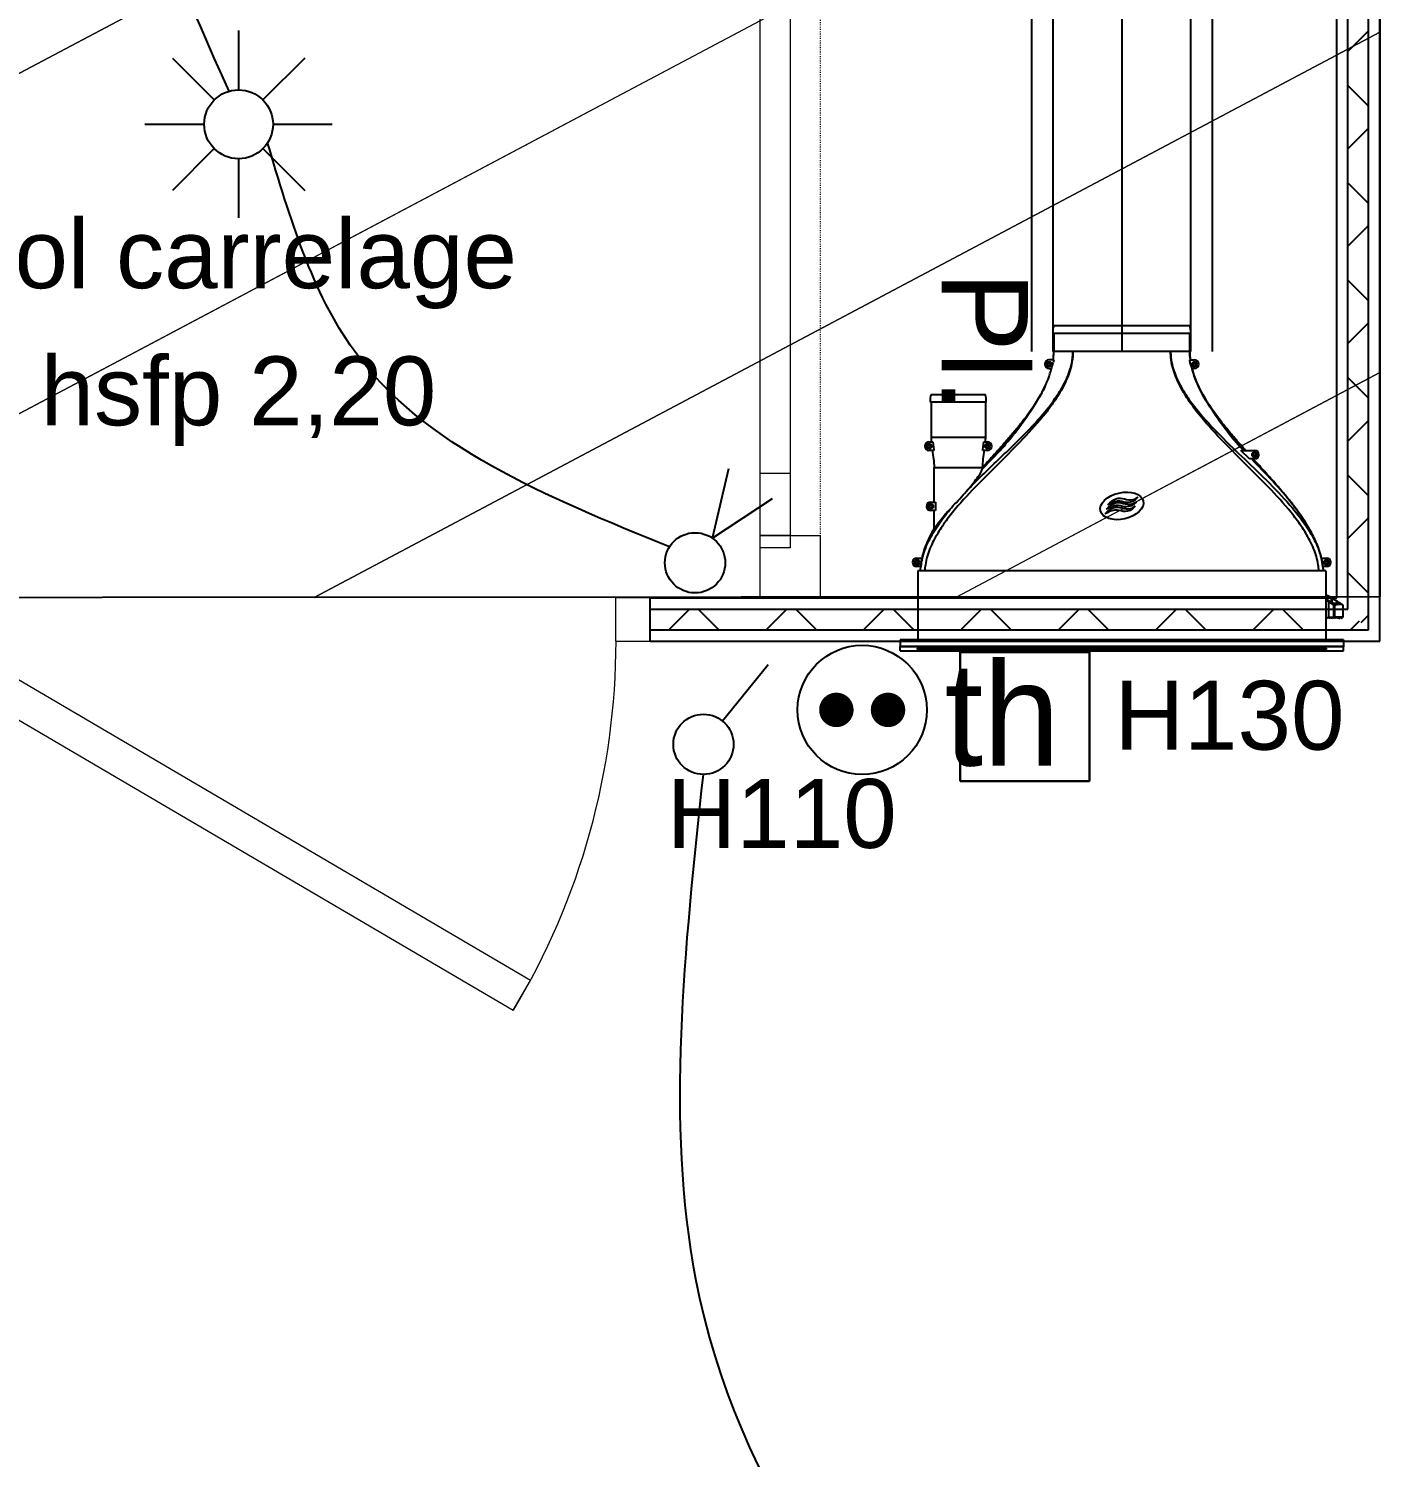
# Model space of a CAD drawing. Header units: millimetres. Extents: x 522027 to 600964, y -380282 to -298602.
# Drawn here: x 568730 to 570315, y -347529 to -345870 of the extents above; entities that cross this region are included whole.
import ezdxf

# ---------------------------------------------------------------- set-up
doc = ezdxf.new("R2010")
doc.units = ezdxf.units.MM
doc.set_wipeout_variables(frame=1)
doc.linetypes.add('Style de ligne -5', pattern=[0.20828, 0.069425, -0.138855])
for name, color, linetype in [('3-BAT C-Niveau -2', 7, 'Continuous'), ('prlm-CHAUFF', 4, 'Continuous'), ('prlm-ELEC-CFA', 1, 'Continuous')]:
    doc.layers.add(name, color=color, linetype=linetype)
doc.layers.add('faux plafond', color=9, linetype='Continuous', lineweight=15)
doc.layers.add('prlm-ELEC-CFO', color=1, linetype='Continuous', lineweight=25)
doc.styles.add('Arial', font='arial.ttf')
doc.styles.add('Helvetica', font='arial.ttf')
doc.styles.add('prlm-elec-cfa', font='comic.ttf', dxfattribs={"height": 12})

# ---------------------------------------------------------------- blocks, each defined once
blk = doc.blocks.new('Groupe-72-1')
at = {"color": 7, "linetype": 'Style de ligne -5', "lineweight": 5, "flags": 128}
blk.add_lwpolyline([(15447.95, -46875.25), (15417.19, -46712.82), (15424.07, -46711.52), (15454.83, -46873.95)], close=True, dxfattribs=at)
at = {"color": 7, "linetype": 'Continuous', "lineweight": 18, "flags": 128}
for points in [[(15446.87, -46869.52), (15433.92, -46801.15), (15437.36, -46800.5), (15450.31, -46868.87)], [(15446.6, -46868.13), (15445.26, -46861.02), (15448.7, -46860.37), (15450.04, -46867.48)], [(15447.95, -46875.25), (15446.6, -46868.13), (15453.48, -46866.82), (15454.83, -46873.95)]]:
    blk.add_lwpolyline(points, close=True, dxfattribs=at)
blk = doc.blocks.new('xi.PCHD')
at = {"color": 0, "lineweight": 5}
blk.add_wipeout([(-7.5, -7.5), (7.5, -7.5), (7.5, 7.5), (-7.5, 7.5)], dxfattribs=at).dxf.layer = 'prlm-ELEC-CFO'
at = {"layer": 'prlm-ELEC-CFO', "color": 0, "linetype": 'ByBlock', "lineweight": 5, "const_width": 2}
for points in [[(-4, 0, 1), (-2, 0, 1)], [(2, 0, 1), (4, 0, 1)]]:
    blk.add_lwpolyline(points, format="xyb", close=True, dxfattribs=at)
at = {"layer": 'prlm-ELEC-CFO', "color": 0, "linetype": 'ByBlock', "lineweight": -2}
blk.add_circle((0, 0), 7.5, dxfattribs=at)
blk = doc.blocks.new('xi.SA')
at = {"layer": 'prlm-ELEC-CFO', "color": 0}
blk.add_lwpolyline([(0.2, -1.28), (5.5, 5.28)], dxfattribs=at)
blk.add_circle((-2, -4), 3.5, dxfattribs=at)
blk = doc.blocks.new('xi.VV')
at = {"layer": 'prlm-ELEC-CFO', "color": 0}
blk.add_lwpolyline([(6.95, 3.42), (0.01, -1.13), (1.91, 6.95)], dxfattribs=at)
blk.add_circle((-2, -4), 3.5, dxfattribs=at)
blk = doc.blocks.new('xi.SPOT')
at = {"color": 0, "lineweight": 5}
blk.add_wipeout([(-4, 0), (-2.83, -2.83), (0, -4), (2.83, -2.83), (4, 0), (2.83, 2.83), (0, 4), (-2.83, 2.83)], dxfattribs=at).dxf.layer = 'prlm-ELEC-CFO'
at = {"layer": 'prlm-ELEC-CFO', "color": 0, "linetype": 'ByBlock', "lineweight": -2, "flags": 128}
for points in [[(0, 10.88), (0, 4)], [(-7.69, 7.69), (-2.83, 2.83)], [(7.69, 7.69), (2.83, 2.83)], [(-10.88, 0), (-4, 0)], [(4, 0), (10.88, 0)], [(-2.83, -2.83), (-7.69, -7.69)], [(2.83, -2.83), (7.69, -7.69)], [(0, -4), (0, -10.88)]]:
    blk.add_lwpolyline(points, dxfattribs=at)
at = {"layer": 'prlm-ELEC-CFO', "color": 0, "linetype": 'ByBlock', "lineweight": -2}
blk.add_circle((0, 0), 4, dxfattribs=at)

msp = doc.modelspace()

# ---------------------------------------------------------------- hatches: boundary and pattern name
h = msp.add_hatch()
h.set_pattern_fill('02_ISOLANT', color=256, scale=10, angle=90, style=0, pattern_type=2)
h.set_pattern_definition([(134.999993, (505019.33, 142779.7), (-56.568549, -56.568536), []), (224.999993, (505019.33, 142779.7), (-56.568536, 56.568549), [])])
h.paths.add_polyline_path([(570262.6, -346543.9), (570286.6, -346567.9), (570286.6, -344877.7), (570262.6, -344877.7)])
h = msp.add_hatch()
h.set_pattern_fill('02_ISOLANT', color=256, scale=10, angle=-0.0006, style=0, pattern_type=2)
h.set_pattern_definition([(44.999444, (505019.33, 142779.7), (-56.567994, 56.569091), []), (134.999444, (505019.33, 142779.7), (56.569091, 56.567994), [])])
h.paths.add_polyline_path([(569451.8, -346543.9), (569451.8, -346567.9), (570286.6, -346567.9), (570262.6, -346543.9)])
at = {"layer": 'faux plafond'}
h = msp.add_hatch(dxfattribs=at)
h.set_pattern_fill('BA 13', color=256, scale=10, angle=-10.7236, style=0, pattern_type=2)
h.set_pattern_definition([(207.93621, (505019.33, 142779.7), (-142.2261, 319.79952), [])])
h.paths.add_polyline_path([(568279.6, -345043.6), (568279.6, -344229.8), (569629.3, -344229.8), (569629.3, -344877.7), (570299.6, -344877.7), (570299.7, -346529.7), (567330.9, -346531.3), (567330.9, -345045.2)])

# ---------------------------------------------------------------- linework, layer by layer
for p, q in [((570249.6, -346530.9), (570249.6, -344877.7)), ((570249.6, -346530.9), (570249.6, -344877.7)), ((570262.6, -346543.9), (570262.6, -344877.7)), ((570262.6, -346543.9), (570262.6, -344877.7)), ((570286.6, -346567.9), (570286.6, -344877.7)), ((570286.6, -346567.9), (570286.6, -344877.7)), ((570299.6, -346580.9), (570299.6, -344877.7)), ((569451.8, -346530.9), (570249.6, -346530.9)), ((569451.8, -346530.9), (570249.6, -346530.9)), ((569451.8, -346580.9), (569451.8, -346530.9)), ((569451.8, -346543.9), (570262.6, -346543.9)), ((569451.8, -346543.9), (570262.6, -346543.9)), ((569451.8, -346567.9), (570286.6, -346567.9)), ((569451.8, -346567.9), (570286.6, -346567.9)), ((569451.8, -346580.9), (570299.6, -346580.9))]:
    msp.add_line(p, q)
at = {"color": 7, "linetype": 'Continuous', "lineweight": 13}
for p, q in [((569451.8, -346530.9), (569411.8, -346530.9)), ((569411.8, -346530.9), (569411.8, -346580.9)), ((569451.8, -346580.9), (569451.8, -346530.9)), ((569312.9, -346975), (568597, -346555)), ((568576.8, -346589.5), (569292.7, -347009.5)), ((569411.8, -346580.9), (569451.8, -346580.9)), ((569292.7, -347009.5), (569312.9, -346975))]:
    msp.add_line(p, q, dxfattribs=at)
at = {"ltscale": 50.8, "flags": 128}
msp.add_lwpolyline([(568279.6, -345043.6), (568279.6, -344229.8), (569629.3, -344229.8), (569629.3, -344877.7), (570299.6, -344877.7), (570299.7, -346529.7), (567330.9, -346531.3), (567330.9, -345045.2)], close=True, dxfattribs=at)
at = {"color": 7, "linetype": 'Continuous', "lineweight": 5}
msp.add_arc((568581.8, -346580.9), 830.5, 328.9163, 359.9994, dxfattribs=at)
at = {"layer": '3-BAT C-Niveau -2', "ltscale": 50.8, "flags": 128}
msp.add_lwpolyline([(568279.6, -345043.6), (568279.6, -344229.8), (569629.3, -344229.8), (569629.3, -344877.7), (570299.6, -344877.7), (570299.7, -346529.7), (567330.9, -346531.3), (567330.9, -345045.2)], close=True, dxfattribs=at)
at = {"layer": 'faux plafond'}
for p, q in [((570299.6, -345083.5), (567569.5, -346531.2)), ((570299.7, -345478.7), (568315.6, -346530.8)), ((570299.7, -345873.9), (569061.7, -346530.4)), ((570299.7, -346269.1), (569807.7, -346530))]:
    msp.add_line(p, q, dxfattribs=at)
at = {"layer": 'prlm-CHAUFF'}
for p, q in [((570104.9, -345251.5), (570104.9, -346244.5)), ((570079.9, -345276.5), (570079.9, -346244.5)), ((569999.9, -345356.5), (569999.9, -346244.5)), ((569919.9, -345436.5), (569919.9, -346244.5)), ((569894.9, -345461.5), (569894.9, -346244.5))]:
    msp.add_line(p, q, dxfattribs=at)
at = {"layer": 'prlm-CHAUFF', "ltscale": 50}
for p, q in [((569919.9, -346223.5), (570079.9, -346223.5)), ((569920.9, -346214.5), (570078.9, -346214.5)), ((569920.9, -346223.5), (569920.9, -346244.5)), ((569920.9, -346244.5), (569920.9, -346223.5)), ((570078.9, -346223.5), (570078.9, -346244.5)), ((570078.9, -346244.5), (570078.9, -346223.5)), ((569914.8, -346257.9), (569915.8, -346257.9)), ((569914.8, -346259), (569914.8, -346257.9)), ((569920.8, -346254.5), (569915.3, -346254.5)), ((569915.8, -346257.9), (569915.8, -346259)), ((569918.3, -346264.5), (569920.3, -346257.7)), ((569920.8, -346254.5), (569920.3, -346257.7)), ((569943.2, -346244.5), (569920.9, -346244.5)), ((570056.6, -346244.5), (569943.2, -346244.5)), ((570078.9, -346244.5), (570056.6, -346244.5)), ((570079.4, -346257.7), (570078.9, -346254.5)), ((570078.9, -346254.5), (570084.5, -346254.5)), ((570081.5, -346264.5), (570079.4, -346257.7)), ((570084, -346257.9), (570085, -346257.9)), ((570084, -346259), (570084, -346257.9)), ((570085, -346257.9), (570085, -346259)), ((569913.7, -346260), (569913.7, -346259)), ((569913.7, -346259), (569914.8, -346259)), ((569914.8, -346260), (569913.7, -346260)), ((569914.8, -346261), (569914.8, -346260)), ((569915.8, -346261), (569914.8, -346261)), ((569915.3, -346264.5), (569918.3, -346264.5)), ((569915.8, -346259), (569916.9, -346259)), ((569916.9, -346260), (569915.8, -346260)), ((569915.8, -346260), (569915.8, -346261)), ((569916.9, -346259), (569916.9, -346260)), ((570084.5, -346264.5), (570081.5, -346264.5)), ((570082.9, -346260), (570082.9, -346259)), ((570082.9, -346259), (570084, -346259)), ((570084, -346260), (570082.9, -346260)), ((570084, -346261), (570084, -346260)), ((570085, -346261), (570084, -346261)), ((570085, -346259), (570086, -346259)), ((570086, -346260), (570085, -346260)), ((570085, -346260), (570085, -346261)), ((570086, -346259), (570086, -346260)), ((570091.1, -346289.3), (570090.8, -346289.3)), ((569842.4, -346303.5), (569777.4, -346303.5)), ((569778.4, -346294.5), (569841.4, -346294.5)), ((569778.4, -346303.5), (569778.4, -346344.5)), ((569778.4, -346303.5), (569778.4, -346344.5)), ((569841.4, -346303.5), (569841.4, -346344.5)), ((569841.4, -346303.5), (569841.4, -346344.5)), ((569905.8, -346294.7), (569905.8, -346294.7)), ((570093.9, -346294.7), (570093.7, -346294.7)), ((569774.3, -346354), (569775.4, -346354)), ((569774.3, -346355), (569774.3, -346354)), ((569775.4, -346355), (569774.3, -346355)), ((569775.4, -346352.9), (569776.4, -346352.9)), ((569775.4, -346354), (569775.4, -346352.9)), ((569775.4, -346356), (569775.4, -346355)), ((569776.4, -346356), (569775.4, -346356)), ((569775.9, -346349.5), (569780.2, -346349.5)), ((569776.4, -346352.9), (569776.4, -346354)), ((569776.4, -346354), (569777.4, -346354)), ((569777.4, -346355), (569776.4, -346355)), ((569776.4, -346355), (569776.4, -346356)), ((569777.4, -346354), (569777.4, -346355)), ((569841.4, -346344.5), (569778.4, -346344.5)), ((569780.2, -346349.5), (569781.4, -346358.9)), ((569838.4, -346358.9), (569839.5, -346349.5)), ((569839.5, -346349.5), (569843.9, -346349.5)), ((569842.3, -346355), (569842.3, -346354)), ((569842.3, -346354), (569843.4, -346354)), ((569843.4, -346355), (569842.3, -346355)), ((569843.4, -346352.9), (569844.4, -346352.9)), ((569843.4, -346354), (569843.4, -346352.9)), ((569843.4, -346356), (569843.4, -346355)), ((569844.4, -346356), (569843.4, -346356)), ((569844.4, -346352.9), (569844.4, -346354)), ((569844.4, -346354), (569845.4, -346354)), ((569844.4, -346355), (569844.4, -346356)), ((569845.4, -346355), (569844.4, -346355)), ((569845.4, -346354), (569845.4, -346355)), ((569781.4, -346359.5), (569775.9, -346359.5)), ((569781.4, -346358.9), (569781.4, -346359.5)), ((569837.9, -346381.1), (569858.6, -346359.5)), ((569858.6, -346359.5), (569837.9, -346381.1)), ((569838.4, -346359.5), (569838.4, -346358.9)), ((569843.9, -346359.5), (569838.4, -346359.5)), ((570148.1, -346369.5), (570138.1, -346359.5)), ((570138.1, -346359.5), (570154.3, -346359.5)), ((570154.3, -346369.5), (570148.1, -346369.5)), ((570152.7, -346365), (570152.7, -346364)), ((570152.7, -346364), (570153.8, -346364)), ((570153.8, -346365), (570152.7, -346365)), ((570153.8, -346362.9), (570154.8, -346362.9)), ((570153.8, -346364), (570153.8, -346362.9)), ((570153.8, -346366), (570153.8, -346365)), ((570154.8, -346366), (570153.8, -346366)), ((570154.8, -346362.9), (570154.8, -346364)), ((570154.8, -346364), (570155.9, -346364)), ((570154.8, -346365), (570154.8, -346366)), ((570155.9, -346365), (570154.8, -346365)), ((570155.9, -346364), (570155.9, -346365)), ((569781.9, -346379.5), (569837.9, -346379.5)), ((569781.9, -346419.5), (569781.9, -346379.5)), ((569781.9, -346419.5), (569781.9, -346379.5)), ((569837.9, -346381.1), (569837.9, -346379.5)), ((569837.9, -346381.1), (569837.9, -346379.5)), ((569776.3, -346425), (569776.3, -346424)), ((569776.3, -346424), (569777.4, -346424)), ((569777.4, -346422.9), (569778.4, -346422.9)), ((569777.4, -346424), (569777.4, -346422.9)), ((569777.9, -346419.5), (569783.4, -346419.5)), ((569778.4, -346422.9), (569778.4, -346424)), ((569778.4, -346424), (569779.4, -346424)), ((569779.4, -346424), (569779.4, -346425)), ((569783.4, -346419.5), (569783.4, -346429.5)), ((569777.4, -346425), (569776.3, -346425)), ((569777.4, -346426), (569777.4, -346425)), ((569778.4, -346426), (569777.4, -346426)), ((569783.4, -346429.5), (569777.9, -346429.5)), ((569778.4, -346425), (569778.4, -346426)), ((569779.4, -346425), (569778.4, -346425)), ((569781.9, -346450.7), (569781.9, -346429.5)), ((569781.9, -346450.7), (569781.9, -346429.5)), ((569760.3, -346490), (569760.3, -346489)), ((569760.3, -346489), (569761.4, -346489)), ((569761.4, -346490), (569760.3, -346490)), ((569761.4, -346487.9), (569762.4, -346487.9)), ((569761.4, -346489), (569761.4, -346487.9)), ((569761.4, -346491), (569761.4, -346490)), ((569762.4, -346491), (569761.4, -346491)), ((569761.9, -346484.5), (569768, -346484.5)), ((569762.4, -346487.9), (569762.4, -346489)), ((569762.4, -346489), (569763.4, -346489)), ((569762.4, -346490), (569762.4, -346491)), ((569763.4, -346490), (569762.4, -346490)), ((569763.4, -346489), (569763.4, -346490)), ((570231.8, -346484.5), (570237.9, -346484.5)), ((570236.3, -346490), (570236.3, -346489)), ((570236.3, -346489), (570237.4, -346489)), ((570237.4, -346490), (570236.3, -346490)), ((570237.4, -346487.9), (570238.4, -346487.9)), ((570237.4, -346489), (570237.4, -346487.9)), ((570237.4, -346491), (570237.4, -346490)), ((570238.4, -346491), (570237.4, -346491)), ((570238.4, -346487.9), (570238.4, -346489)), ((570238.4, -346489), (570239.4, -346489)), ((570238.4, -346490), (570238.4, -346491)), ((570239.4, -346490), (570238.4, -346490)), ((570239.4, -346489), (570239.4, -346490)), ((569766.3, -346494.5), (569761.9, -346494.5)), ((570236.9, -346499.5), (569762.9, -346499.5)), ((569766.3, -346495.3), (569766.3, -346494.5)), ((570233.5, -346495.3), (570233.5, -346494.5)), ((570237.9, -346494.5), (570233.5, -346494.5)), ((570236.9, -346499.5), (570236.9, -346579.5)), ((570241.7, -346534.8), (570236.9, -346531.4)), ((570240.5, -346535.3), (570236.9, -346532.9)), ((570240.5, -346553.5), (570240.5, -346535.3)), ((570246.3, -346539.1), (570240.5, -346535.3)), ((570241.9, -346534.9), (570241.7, -346534.8)), ((570245.2, -346537.1), (570241.9, -346534.9)), ((570243.4, -346530.9), (570243.2, -346530.6)), ((570243.4, -346535.9), (570243.4, -346530.9)), ((570243.4, -346530.9), (570243.4, -346531)), ((570244, -346531.6), (570244.2, -346531.2)), ((570244, -346531.6), (570244, -346536.2)), ((570250, -346535.1), (570244, -346531.6)), ((570244.2, -346531.2), (570250.3, -346534.8)), ((570246.3, -346539.1), (570247, -346539.3)), ((570246.3, -346553.5), (570246.3, -346539.1)), ((570247, -346539.3), (570247, -346553)), ((570250.3, -346534.8), (570250, -346535.1)), ((570250, -346537), (570250, -346535.1)), ((570250.1, -346535.2), (570250, -346535.1)), ((570250.5, -346534.9), (570250.1, -346535.2)), ((570250.1, -346535.2), (570250.1, -346537)), ((570252.7, -346536.9), (570250.1, -346535.2)), ((570250.3, -346534.8), (570250.5, -346534.9)), ((570250.5, -346534.9), (570253.8, -346537.1)), ((570257, -346553), (570257, -346539.3)), ((570236.9, -346553.5), (570240.5, -346553.5)), ((570236.9, -346553.8), (570237.2, -346553.5)), ((570237.8, -346553.5), (570238.7, -346554.4)), ((570238.7, -346554.4), (570239.6, -346553.5)), ((570240.3, -346553.5), (570241.2, -346554.4)), ((570246.3, -346553.5), (570240.5, -346553.5)), ((570241.2, -346554.4), (570242.1, -346553.5)), ((570241.7, -346553.8), (570242.2, -346554.4)), ((570242.2, -346554.4), (570242.9, -346553.7)), ((570242.6, -346553.5), (570243.5, -346554.4)), ((570243.5, -346554.4), (570244.4, -346553.5)), ((570244.1, -346553.8), (570244.7, -346554.4)), ((570244.7, -346554.4), (570245.4, -346553.6)), ((570245.3, -346553.5), (570246.2, -346554.4)), ((570246.2, -346554.4), (570247.1, -346553.5)), ((570247, -346553), (570246.3, -346553.5)), ((570246.3, -346553.5), (570246.3, -346553.5)), ((570256.5, -346553.5), (570246.3, -346553.5)), ((570246.9, -346553.7), (570247.6, -346554.4)), ((570247, -346553), (570257, -346553)), ((570247.1, -346553.5), (570248, -346554.4)), ((570247.6, -346554.4), (570247.8, -346554.1)), ((570248, -346554.4), (570248.9, -346553.5)), ((570248.9, -346553.5), (570249.7, -346554.4)), ((570249.7, -346554.4), (570250.6, -346553.5)), ((570250.1, -346554), (570250.4, -346554.4)), ((570250.4, -346553.7), (570251.2, -346554.4)), ((570250.4, -346554.4), (570250.8, -346554)), ((570251.2, -346554.4), (570252.1, -346553.5)), ((570251.8, -346553.8), (570252.4, -346554.4)), ((570252.4, -346554.4), (570253.3, -346553.5)), ((570252.6, -346554.2), (570252.8, -346554.4)), ((570252.8, -346554.4), (570253.1, -346554)), ((570252.9, -346553.9), (570253.5, -346554.4)), ((570253.5, -346554.4), (570254.4, -346553.5)), ((570253.9, -346554), (570254.3, -346554.4)), ((570254.3, -346554.4), (570255.2, -346553.5)), ((570254.7, -346554.1), (570255, -346554.4)), ((570255, -346554.4), (570255.9, -346553.5)), ((570255.2, -346554.2), (570255.4, -346554.4)), ((570255.4, -346554.4), (570256.3, -346553.5)), ((570257, -346553), (570256.5, -346553.5)), ((570256.5, -346553.5), (570256.5, -346553.5)), ((570237.4, -346590.1), (570235.4, -346589.4)), ((570237.4, -346591.1), (570235.8, -346590.6)), ((570237.4, -346589.4), (570237.4, -346590.1)), ((570237.4, -346590.6), (570237.4, -346591.1)), ((570257.4, -346579.5), (570257.4, -346586.8)), ((570257.4, -346586.8), (570257.4, -346587.6)), ((570257.4, -346592.5), (570257.4, -346587.6)), ((570237.4, -346591.8), (570236.3, -346591.4)), ((570237.4, -346592.3), (570236.7, -346592.1)), ((570237.4, -346592.5), (570237.2, -346592.4)), ((570237.4, -346591.4), (570237.4, -346591.8)), ((570237.4, -346592.1), (570237.4, -346592.3)), ((570237.4, -346592.4), (570237.4, -346592.5))]:
    msp.add_line(p, q, dxfattribs=at)
for centre, radius in [((569915.3, -346259.5), 3), ((569915.3, -346259.5), 2.5), ((570084.5, -346259.5), 3), ((570084.5, -346259.5), 2.5), ((569775.9, -346354.5), 3), ((569775.9, -346354.5), 2.5), ((569843.9, -346354.5), 3), ((569843.9, -346354.5), 2.5), ((570154.3, -346364.5), 3), ((570154.3, -346364.5), 2.5), ((569777.9, -346424.5), 3), ((569777.9, -346424.5), 2.5), ((569761.9, -346489.5), 3), ((569761.9, -346489.5), 2.5), ((570237.9, -346489.5), 3), ((570237.9, -346489.5), 2.5)]:
    msp.add_circle(centre, radius, dxfattribs=at)
for centre, radius, start, end in [((569939.7, -346221.1), 20, 160.5755, 186.7441), ((569939.7, -346221.1), 20, 160.5755, 186.7441), ((570060, -346221.1), 20, 353.2559, 19.4245), ((570060, -346221.1), 20, 353.2559, 19.4245), ((569915.3, -346259.5), 5, 90, 270), ((569843.2, -346244.4), 77.7, 352.5456, 359.9423), ((569842.7, -346244.4), 78.2, 352.5763, 359.9264), ((569849.2, -346244.6), 71.7, 352.0923, 353.5448), ((569849.2, -346244.6), 71.7, 353.9053, 0.1157), ((570151, -346244.6), 72.5, 179.9215, 187.8382), ((570156.6, -346244.4), 77.7, 180.0577, 187.4544), ((570157.1, -346244.4), 78.2, 180.0736, 187.4237), ((570084.5, -346259.5), 5, 270, 90), ((569804.7, -346234.8), 117.4, 332.3321, 345.441), ((569808.3, -346236.2), 113.5, 332.1374, 345.6929), ((570210.9, -346229.7), 134.3, 192.9954, 216.0824), ((570191.4, -346236.2), 113.5, 194.4106, 207.8626), ((569730.7, -346197.8), 200.1, 331.0483, 332.7983), ((569730.7, -346197.8), 200.1, 331.0482, 332.7982), ((570269.1, -346197.8), 200.1, 207.2018, 208.9518), ((569797.2, -346301.1), 20, 160.5755, 186.7441), ((569797.2, -346301.1), 20, 160.5755, 186.7441), ((569822.5, -346301.1), 20, 353.2559, 19.4245), ((569822.5, -346301.1), 20, 353.2559, 19.4245), ((569568.5, -346098.9), 390, 319.3887, 329.86), ((569568.5, -346098.9), 390, 319.3887, 329.8601), ((570431.2, -346098.9), 390, 210.1399, 220.6113), ((570431.2, -346098.9), 390, 212.5506, 220.6113), ((569775.9, -346354.5), 5, 90, 270), ((569843.9, -346354.5), 5, 270, 90), ((569774.8, -346278.5), 116.6, 315.9701, 320.4245), ((569772.3, -346276.2), 119.9, 316.0326, 320.3619), ((570225, -346278.5), 116.6, 219.5755, 224.0299), ((570227.5, -346276.2), 119.9, 219.6381, 223.9674), ((570154.3, -346364.5), 5, 270, 90), ((569552.4, -346179), 351, 315.7111, 319.5265), ((569777.9, -346424.5), 5, 90, 270), ((569975.1, -346587.2), 236.5, 136.4099, 144.7501), ((569761.9, -346489.5), 5, 90, 270), ((569885.8, -346513.1), 121.2, 163.7263, 166.3852), ((570237.9, -346489.5), 5, 270, 90), ((570176.3, -346651.8), 138.5, 61.9182, 64.0515), ((570177.5, -346648.3), 134.3, 62.115, 63.7632), ((570182.7, -346639.9), 125, 61.3177, 61.5903), ((570247.4, -346524.9), 7.03, 233.033, 242.9325), ((570247.1, -346528.4), 4.48, 214.6713, 225.4982), ((570258.7, -346530.3), 8.36, 234.1326, 239.2425), ((570182.7, -346639.9), 125, 53.7494, 55.0637)]:
    msp.add_arc(centre, radius, start, end, dxfattribs=at)
msp.add_ellipse((569999.9, -346424), major_axis=(24.9, 5.7), ratio=0.600775, dxfattribs=at)
for points, knots in [([(569943.2, -346244.5), (569943.2, -346246.2), (569943.1, -346247.9), (569942.9, -346251.3), (569942.7, -346253), (569941.9, -346258), (569941.2, -346261.3), (569939.4, -346267.9), (569938.3, -346271.1), (569935.8, -346277.4), (569934.4, -346280.5), (569929.9, -346289.5), (569926.4, -346295.2), (569919.1, -346306.1), (569915.2, -346311.4), (569903, -346326.8), (569894.2, -346336.5), (569876, -346355.6), (569866.7, -346364.9), (569848, -346383.5), (569838.7, -346392.8), (569820.4, -346411.8), (569811.5, -346421.4), (569799.1, -346436.7), (569795.1, -346442), (569789.6, -346450.1), (569787.8, -346452.9), (569784.4, -346458.5), (569782.7, -346461.5), (569778.2, -346470.3), (569775.6, -346476.4), (569772.9, -346485.9), (569772.2, -346489.1), (569771.3, -346494.8), (569771.1, -346497.1), (569771, -346499.5)], [0, 0, 0, 0, 0.015625, 0.015625, 0.03125, 0.03125, 0.0625, 0.0625, 0.09375, 0.09375, 0.125, 0.125, 0.1875, 0.1875, 0.25, 0.25, 0.375, 0.375, 0.5, 0.5, 0.625, 0.625, 0.75, 0.75, 0.8125, 0.8125, 0.84375, 0.84375, 0.875, 0.875, 0.9375, 0.9375, 0.96875, 0.96875, 0.9907189, 0.9907189, 0.9907189, 0.9907189]), ([(569819.5, -346406.9), (569831.4, -346394.4), (569843.9, -346382.4), (569868.9, -346358.5), (569881.4, -346346.5), (569899.2, -346327.8), (569905, -346321.4), (569916, -346308.2), (569921.2, -346301.3), (569928.3, -346290.4), (569930.6, -346286.6), (569934.7, -346278.8), (569936.5, -346274.7), (569939.7, -346266.4), (569940.9, -346262.1), (569942.3, -346255.6), (569942.6, -346253.4), (569942.9, -346250), (569943, -346248.9), (569943.1, -346246.7), (569943.2, -346245.6), (569943.2, -346244.5)], [0, 0, 0, 0, 0.25, 0.25, 0.5, 0.5, 0.625, 0.625, 0.75, 0.75, 0.8125, 0.8125, 0.875, 0.875, 0.9375, 0.9375, 0.96875, 0.96875, 0.984375, 0.984375, 1, 1, 1, 1]), ([(570056.6, -346244.5), (570056.6, -346246.2), (570056.7, -346247.9), (570056.9, -346251.3), (570057.1, -346253), (570057.9, -346258.1), (570058.7, -346261.5), (570060.7, -346268.1), (570061.9, -346271.3), (570064.5, -346277.6), (570066, -346280.7), (570070.9, -346289.6), (570074.5, -346295.3), (570082.2, -346306.1), (570086.3, -346311.3), (570099.2, -346326.5), (570108.3, -346336.1), (570127.1, -346354.9), (570136.7, -346364.1), (570156, -346382.6), (570165.6, -346391.8), (570184.2, -346410.8), (570193.3, -346420.5), (570205.8, -346435.9), (570209.8, -346441.2), (570215.4, -346449.5), (570217.2, -346452.3), (570220.6, -346458), (570222.3, -346461), (570226.8, -346470), (570229.3, -346476.1), (570231.9, -346485.7), (570232.6, -346489), (570233.5, -346494.7), (570233.7, -346497.1), (570233.8, -346499.5)], [0, 0, 0, 0, 0.015625, 0.015625, 0.03125, 0.03125, 0.0625, 0.0625, 0.09375, 0.09375, 0.125, 0.125, 0.1875, 0.1875, 0.25, 0.25, 0.375, 0.375, 0.5, 0.5, 0.625, 0.625, 0.75, 0.75, 0.8125, 0.8125, 0.84375, 0.84375, 0.875, 0.875, 0.9375, 0.9375, 0.96875, 0.96875, 0.9908046, 0.9908046, 0.9908046, 0.9908046]), ([(570228.8, -346499.5), (570228.7, -346497.1), (570228.5, -346494.8), (570227.6, -346489.1), (570226.9, -346485.9), (570224.1, -346476.4), (570221.6, -346470.3), (570217, -346461.4), (570215.4, -346458.5), (570212, -346452.9), (570210.2, -346450.1), (570204.6, -346442), (570200.7, -346436.7), (570188.3, -346421.4), (570179.4, -346411.7), (570161.1, -346392.8), (570151.7, -346383.5), (570133, -346364.9), (570123.7, -346355.6), (570105.6, -346336.5), (570096.8, -346326.8), (570084.6, -346311.4), (570080.6, -346306.1), (570073.3, -346295.1), (570069.9, -346289.5), (570065.4, -346280.4), (570064, -346277.3), (570061.5, -346271.1), (570060.4, -346267.8), (570058.5, -346261.3), (570057.8, -346258), (570057.1, -346252.9), (570056.9, -346251.2), (570056.7, -346247.9), (570056.6, -346246.2), (570056.6, -346244.5)], [0.0092808, 0.0092808, 0.0092808, 0.0092808, 0.03125, 0.03125, 0.0625, 0.0625, 0.125, 0.125, 0.15625, 0.15625, 0.1875, 0.1875, 0.25, 0.25, 0.375, 0.375, 0.5, 0.5, 0.625, 0.625, 0.75, 0.75, 0.8125, 0.8125, 0.875, 0.875, 0.90625, 0.90625, 0.9375, 0.9375, 0.96875, 0.96875, 0.984375, 0.984375, 1, 1, 1, 1]), ([(569910.9, -346284.9), (569909.3, -346288.3), (569905.6, -346295.4), (569899.1, -346305.9), (569891.6, -346316.8), (569883.3, -346327.6), (569874.5, -346338.4), (569863.4, -346351.4), (569851.3, -346364.9), (569841.8, -346375.2), (569837.9, -346379.5)], [0.1568082, 0.1568082, 0.1568082, 0.1568082, 0.2305418, 0.3149874, 0.4025619, 0.4929385, 0.5856877, 0.6803551, 0.8317746, 0.9509578, 0.9509578, 0.9509578, 0.9509578]), ([(570143.7, -346359.5), (570140.5, -346355.9), (570133.5, -346348.1), (570123.1, -346335.9), (570113.7, -346324.1), (570105.7, -346313.3), (570099.2, -346303.6), (570093.6, -346294.2), (570090.4, -346288), (570089, -346285.1)], [0.5730592, 0.5730592, 0.5730592, 0.5730592, 0.626259, 0.6884084, 0.7489718, 0.7930827, 0.8358988, 0.8773199, 0.9123747, 0.9123747, 0.9123747, 0.9123747]), ([(570231.8, -346484.5), (570231.1, -346481.6), (570230.3, -346478.7), (570228.5, -346473.1), (570227.4, -346470.3), (570224, -346462), (570221.3, -346456.8), (570215.5, -346446.5), (570212.3, -346441.5), (570205.6, -346431.8), (570202, -346427), (570191, -346413), (570183.2, -346404.1), (570167.2, -346386.6), (570159, -346378), (570150.8, -346369.5)], [0, 0, 0, 0, 0.0625, 0.0625, 0.125, 0.125, 0.25, 0.25, 0.375, 0.375, 0.5, 0.5, 0.75, 0.75, 1, 1, 1, 1]), ([(570213.9, -346444), (570212.9, -346442.4), (570209.7, -346437.5), (570203.9, -346429.3), (570196.5, -346419.6), (570188.6, -346409.9), (570179.4, -346399.1), (570168.9, -346387.3), (570159.6, -346377.1), (570154.2, -346371.1), (570152.8, -346369.5)], [0.1694223, 0.1694223, 0.1694223, 0.1694223, 0.1906001, 0.2339285, 0.2787061, 0.3247019, 0.3716424, 0.4351709, 0.4991397, 0.523565, 0.523565, 0.523565, 0.523565]), ([(569819.5, -346406.9), (569821.8, -346404.2), (569824, -346401.6), (569828.2, -346396.5), (569830.1, -346394), (569833.5, -346389.2), (569835, -346387), (569836.6, -346384.1), (569837.1, -346383.3), (569837.7, -346381.9), (569837.9, -346381.4), (569837.9, -346381.1)], [0, 0, 0, 0, 0.25, 0.25, 0.5, 0.5, 0.75, 0.75, 0.875, 0.875, 1, 1, 1, 1]), ([(569765.9, -346499.5), (569766.1, -346496.7), (569766.4, -346493.9), (569767.4, -346487.6), (569768.2, -346484), (569771.5, -346473.4), (569774.5, -346466.6), (569781.6, -346453.5), (569785.7, -346447.3), (569794.3, -346435.4), (569798.9, -346429.7), (569803.7, -346424.1)], [0.0331631, 0.0331631, 0.0331631, 0.0331631, 0.125, 0.125, 0.25, 0.25, 0.5, 0.5, 0.75, 0.75, 1, 1, 1, 1]), ([(569980.5, -346433.2), (569987.7, -346426), (569991.5, -346425.1), (569995.4, -346425.5), (570001.5, -346426.1), (570008, -346430.2), (570015.3, -346424.4)], [0, 0, 0, 0, 0.389075, 0.389075, 0.389075, 1, 1, 1, 1]), ([(569983.6, -346422.8), (569990.9, -346415.6), (569994.6, -346414.6), (569998.5, -346415), (570004.6, -346415.7), (570011.1, -346419.7), (570018.4, -346414)], [0, 0, 0, 0, 0.389075, 0.389075, 0.389075, 1, 1, 1, 1]), ([(569768, -346484.5), (569768.7, -346481.5), (569769.5, -346478.6), (569770.9, -346474.2), (569771.4, -346472.8), (569772.5, -346469.9), (569773.1, -346468.4), (569774.9, -346464.2), (569776.2, -346461.4), (569778.9, -346456), (569780.4, -346453.3), (569781.9, -346450.7)], [0, 0, 0, 0, 0.25, 0.25, 0.375, 0.375, 0.5, 0.5, 0.75, 0.75, 1, 1, 1, 1]), ([(569781.9, -346450.7), (569780.3, -346453.5), (569778.7, -346456.3), (569775.9, -346462.1), (569774.5, -346465), (569772.1, -346471), (569771, -346474), (569769.8, -346477.8), (569769.6, -346478.5), (569769.4, -346479.2)], [0, 0, 0, 0, 0.25, 0.25, 0.5, 0.5, 0.75, 0.75, 0.8062429, 0.8062429, 0.8062429, 0.8062429]), ([(570242.2, -346529.9), (570242.2, -346529.9), (570242.2, -346529.9), (570242, -346529.8), (570241.9, -346529.8), (570241.8, -346529.7), (570241.6, -346529.7), (570241.5, -346529.7), (570241.3, -346529.6), (570241.2, -346529.6), (570241, -346529.6), (570240.8, -346529.6), (570240.6, -346529.6), (570240.4, -346529.6), (570240.1, -346529.6), (570239.7, -346529.6), (570239.2, -346529.7), (570238.7, -346529.7), (570238.2, -346529.8), (570237.7, -346529.9), (570237.3, -346530), (570237, -346530), (570236.9, -346530)], [0.1059402, 0.1059402, 0.1059402, 0.1059402, 0.1359504, 0.1694868, 0.202886, 0.2361704, 0.2693627, 0.3024859, 0.3355633, 0.3686184, 0.401675, 0.434757, 0.4678887, 0.5010941, 0.5629781, 0.6246926, 0.6863942, 0.7482374, 0.8103737, 0.8729511, 0.9361135, 0.9654522, 0.9654522, 0.9654522, 0.9654522]), ([(570236.9, -346530.4), (570236.9, -346530.4), (570237.1, -346530.4), (570237.3, -346530.3), (570237.6, -346530.3), (570237.9, -346530.2), (570238.2, -346530.2), (570238.5, -346530.1), (570238.8, -346530.1), (570239.1, -346530), (570239.3, -346530), (570239.6, -346530), (570239.8, -346529.9), (570240.1, -346529.9), (570240.3, -346529.9), (570240.5, -346529.9), (570240.7, -346529.9), (570241, -346529.9), (570241.3, -346529.9), (570241.6, -346529.9), (570242, -346529.9), (570242.2, -346530), (570242.5, -346530.1), (570242.7, -346530.2), (570242.9, -346530.3), (570243.1, -346530.4), (570243.2, -346530.5), (570243.2, -346530.6)], [0.053874, 0.053874, 0.053874, 0.053874, 0.0607104, 0.0907643, 0.1206402, 0.1503557, 0.1799287, 0.2093776, 0.238721, 0.2679778, 0.2971672, 0.3263086, 0.3554219, 0.3845269, 0.4136437, 0.4427926, 0.4719939, 0.5012681, 0.5562327, 0.6110034, 0.6657154, 0.7205017, 0.7754929, 0.8308166, 0.8865967, 0.9429527, 1, 1, 1, 1]), ([(570243.4, -346530.9), (570243.4, -346530.9), (570243.4, -346530.9), (570243.3, -346530.8), (570243.2, -346530.7), (570243.1, -346530.7), (570243, -346530.6), (570242.9, -346530.5), (570242.8, -346530.5), (570242.6, -346530.4), (570242.5, -346530.4), (570242.4, -346530.4), (570242.2, -346530.3), (570242.1, -346530.3), (570241.9, -346530.3), (570241.7, -346530.3), (570241.5, -346530.3), (570241.3, -346530.3), (570241.1, -346530.3), (570240.8, -346530.3), (570240.3, -346530.3), (570239.9, -346530.3), (570239.4, -346530.4), (570238.9, -346530.5), (570238.4, -346530.6), (570237.8, -346530.7), (570237.3, -346530.8), (570237, -346530.8), (570236.9, -346530.9)], [0, 0, 0, 0, 0.0300773, 0.0600539, 0.0899314, 0.1197114, 0.1493956, 0.1789856, 0.2084831, 0.2378898, 0.2672073, 0.2964374, 0.3255817, 0.3546421, 0.3836203, 0.4125181, 0.4413372, 0.4700795, 0.4987468, 0.5532579, 0.6080368, 0.6630958, 0.7184471, 0.7741027, 0.8300742, 0.8863734, 0.9430116, 0.9677174, 0.9677174, 0.9677174, 0.9677174]), ([(570246.4, -346537.5), (570246.4, -346537.5), (570246.3, -346537.5), (570246.3, -346537.5), (570246.2, -346537.5), (570246.1, -346537.5), (570246.1, -346537.4), (570246, -346537.4), (570245.9, -346537.4), (570245.8, -346537.4), (570245.6, -346537.3), (570245.4, -346537.2), (570245.3, -346537.1), (570245.2, -346537.1)], [0, 0, 0, 0, 0.061789, 0.122374, 0.182441, 0.242697, 0.303842, 0.366548, 0.43144, 0.49908, 0.668346, 0.832646, 1, 1, 1, 1]), ([(570254.3, -346537.4), (570254.3, -346537.4), (570254.2, -346537.3), (570254.1, -346537.3), (570254, -346537.2), (570253.9, -346537.2), (570253.8, -346537.1), (570253.6, -346537.1), (570253.4, -346537), (570253.3, -346537), (570253.1, -346537), (570252.9, -346536.9), (570252.7, -346536.9), (570252.5, -346536.9), (570252.3, -346536.9), (570252.1, -346536.9), (570251.9, -346536.9), (570251.6, -346536.9), (570251.2, -346536.9), (570250.7, -346536.9), (570250.2, -346536.9), (570249.6, -346537), (570249, -346537), (570248.4, -346537.1), (570247.8, -346537.2), (570247.1, -346537.3), (570246.6, -346537.4), (570246.4, -346537.5)], [0.0304712, 0.0304712, 0.0304712, 0.0304712, 0.0599457, 0.0897682, 0.1195016, 0.1491541, 0.1787343, 0.2082505, 0.2377114, 0.2671256, 0.2965018, 0.3258487, 0.355175, 0.3844897, 0.4138015, 0.4431194, 0.4724522, 0.5018089, 0.5568669, 0.611863, 0.6668562, 0.7219052, 0.7770682, 0.8324028, 0.8879658, 0.9438132, 1, 1, 1, 1]), ([(570257, -346539.3), (570256.8, -346539.1), (570256.4, -346538.8), (570255.4, -346538.6), (570254.7, -346538.5), (570253.4, -346538.5), (570253, -346538.5), (570252, -346538.6), (570251.4, -346538.6), (570249.7, -346538.8), (570248.5, -346539.1), (570247, -346539.3)], [0, 0, 0, 0, 0.25, 0.25, 0.5, 0.5, 0.625, 0.625, 0.75, 0.75, 1, 1, 1, 1])]:
    msp.add_open_spline(points, degree=3, knots=knots, dxfattribs=at)
for points in [[(569778.4, -346344.5), (569778.4, -346346.1), (569778.5, -346347.8), (569778.6, -346349.5)], [(569778.4, -346344.5), (569778.4, -346346.1), (569778.5, -346347.8), (569778.6, -346349.5)], [(569841.4, -346344.5), (569841.4, -346346.1), (569841.3, -346347.8), (569841.2, -346349.5)], [(569841.4, -346344.5), (569841.4, -346346.1), (569841.3, -346347.8), (569841.2, -346349.5)], [(569779.8, -346359.5), (569780.7, -346366.1), (569781.9, -346372.8), (569781.9, -346379.5)], [(569779.8, -346359.5), (569780.7, -346366.1), (569781.9, -346372.8), (569781.9, -346379.5)], [(569840, -346359.5), (569839, -346366.1), (569837.9, -346372.8), (569837.9, -346379.5)], [(569840, -346359.5), (569839, -346366.1), (569837.9, -346372.8), (569837.9, -346379.5)], [(569982.1, -346427.9), (569989.3, -346420.7), (569993.1, -346419.7), (569996.9, -346420.1)], [(569996, -346423.7), (569992.1, -346423.3), (569988.3, -346424.3), (569982.1, -346427.9)], [(569997.5, -346418.6), (569993.6, -346418.2), (569989.8, -346419.2), (569983.6, -346422.8)], [(570015.3, -346424.4), (570007.1, -346433.8), (570000.6, -346429.7), (569994.4, -346429)], [(570016.9, -346419.1), (570008.6, -346428.4), (570002.1, -346424.4), (569996, -346423.7)], [(569996.9, -346420.1), (570003.1, -346420.8), (570009.5, -346424.8), (570016.9, -346419.1)], [(570018.4, -346414), (570010.2, -346423.3), (570003.7, -346419.3), (569997.5, -346418.6)], [(569994.4, -346429), (569990.5, -346428.6), (569986.7, -346429.6), (569980.5, -346433.2)], [(569768, -346484.5), (569767.2, -346487.8), (569766.7, -346491.1), (569766.3, -346494.5)], [(570233.5, -346494.5), (570233.1, -346491.1), (570232.5, -346487.8), (570231.8, -346484.5)]]:
    msp.add_open_spline(points, degree=3, dxfattribs=at)
at = {"layer": 'prlm-ELEC-CFA', "lineweight": 30}
for p, q in [((569812.3, -346593.7), (569962.3, -346593.7)), ((569812.3, -346743.7), (569812.3, -346593.7)), ((569962.3, -346593.7), (569962.3, -346743.7)), ((569962.3, -346743.7), (569812.3, -346743.7))]:
    msp.add_line(p, q, dxfattribs=at)
at = {"layer": 'prlm-ELEC-CFO'}
for points in [[(568962.7, -345942.4), (568788.9, -345341.2), (568976.1, -344770.2)], [(569474.4, -346471.7), (569108, -346243.7), (569007.5, -346002.3)]]:
    msp.add_spline(points, degree=3, dxfattribs=at)

# ---------------------------------------------------------------- block references
at = {"xscale": 10, "yscale": 10, "zscale": 10, "rotation": 349.2763985886067}
msp.add_blockref('Groupe-72-1', (505019.3, 142779.7), dxfattribs=at)
at = {"layer": 'prlm-ELEC-CFO', "xscale": 10, "yscale": 10, "zscale": 10}
for name, p in [('xi.VV', (569524.1, -346450.1)), ('xi.SA', (569533.9, -346660.9))]:
    msp.add_blockref(name, p, dxfattribs=at)

# ---------------------------------------------------------------- texts
at = {"color": 7, "char_height": 80, "attachment_point": 2, "rotation": 360, "line_spacing_factor": 0.834288, "style": 'Helvetica'}
for s, insert in [('sol carrelage', (568977.4, -346091.2)), ('hsfp 2,20', (568973.6, -346250.4))]:
    msp.add_mtext(s, dxfattribs=dict(at, insert=insert))
at = {"insert": (569890.8, -346151.8), "char_height": 100, "attachment_point": 1, "rotation": 270, "line_spacing_factor": 0.834288, "style": 'Arial'}
msp.add_mtext('Pl.', dxfattribs=at)
at = {"layer": 'prlm-ELEC-CFA', "lineweight": 30, "style": 'prlm-elec-cfa'}
msp.add_text('th', height=120, dxfattribs=at).set_placement((569794.2, -346725.7))
at = {"layer": 'prlm-ELEC-CFA', "style": 'Arial'}
msp.add_text('H130', height=80, dxfattribs=at).set_placement((569991.5, -346707.1))

# ---------------------------------------------------------------- next in the draw order: block references
at = {"layer": 'prlm-ELEC-CFO', "xscale": 10, "yscale": 10, "zscale": 10}
for name, p in [('xi.SPOT', (568973.8, -345980.8)), ('xi.PCHD', (569698.3, -346660.9))]:
    msp.add_blockref(name, p, dxfattribs=at)

# ---------------------------------------------------------------- next in the draw order: linework, layer by layer
at = {"layer": 'prlm-CHAUFF', "ltscale": 50}
for p, q in [((569762.9, -346499.5), (569762.9, -346579.5)), ((569742.4, -346579.5), (569742.4, -346586.8)), ((570257.4, -346579.5), (569742.4, -346579.5)), ((569742.4, -346587.6), (569742.4, -346586.8)), ((569742.4, -346586.8), (570257.4, -346586.8)), ((569742.4, -346592.5), (569742.4, -346587.6)), ((570257.4, -346587.6), (569742.4, -346587.6)), ((570237.4, -346589.4), (569762.4, -346589.4)), ((569762.4, -346590.1), (569762.4, -346589.4)), ((569764.4, -346589.4), (569762.4, -346590.1)), ((569762.4, -346590.1), (570237.4, -346590.1)), ((570237.4, -346590.6), (569762.4, -346590.6)), ((569762.4, -346591.1), (569762.4, -346590.6)), ((569763.9, -346590.6), (569762.4, -346591.1)), ((569742.4, -346592.5), (570257.4, -346592.5)), ((569762.4, -346591.1), (570237.4, -346591.1)), ((570237.4, -346591.4), (569762.4, -346591.4)), ((569762.4, -346591.8), (569762.4, -346591.4)), ((569763.5, -346591.4), (569762.4, -346591.8)), ((569762.4, -346591.8), (570237.4, -346591.8)), ((570237.4, -346592.1), (569762.4, -346592.1)), ((569762.4, -346592.3), (569762.4, -346592.1)), ((569763, -346592.1), (569762.4, -346592.3)), ((569762.4, -346592.3), (570237.4, -346592.3)), ((570237.4, -346592.4), (569762.4, -346592.4)), ((569762.4, -346592.5), (569762.4, -346592.4)), ((569762.6, -346592.4), (569762.4, -346592.5)), ((569762.4, -346592.5), (570237.4, -346592.5))]:
    msp.add_line(p, q, dxfattribs=at)
at = {"layer": 'prlm-ELEC-CFO'}
msp.add_spline([(569513.4, -346735.9), (569504.7, -347321.6), (570607.4, -348452.9)], degree=3, dxfattribs=at)

# ---------------------------------------------------------------- next in the draw order: texts
at = {"layer": 'prlm-ELEC-CFO', "style": 'Arial'}
msp.add_text('H110', height=80, dxfattribs=at).set_placement((569471.3, -346821.2))

doc.saveas('drawing.dxf')
